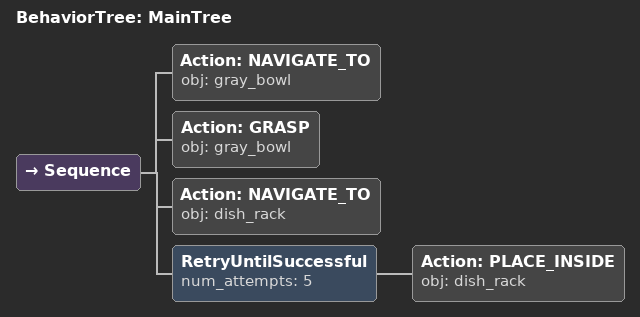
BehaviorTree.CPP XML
<root main_tree_to_execute="MainTree">
  <BehaviorTree ID="MainTree">
    <Sequence>
      <!-- Navigate to gray_bowl -->
      <Action ID="NAVIGATE_TO" obj="gray_bowl" />
      <!-- Grasp gray_bowl -->
      <Action ID="GRASP" obj="gray_bowl" />
      <!-- Navigate to dish_rack -->
      <Action ID="NAVIGATE_TO" obj="dish_rack" />
      <!-- Retry PLACE_INSIDE dish_rack up to 5 attempts -->
      <RetryUntilSuccessful num_attempts="5">
        <!-- Place inside dish_rack -->
        <Action ID="PLACE_INSIDE" obj="dish_rack" />
      </RetryUntilSuccessful>

    </Sequence>
  </BehaviorTree>
</root>
